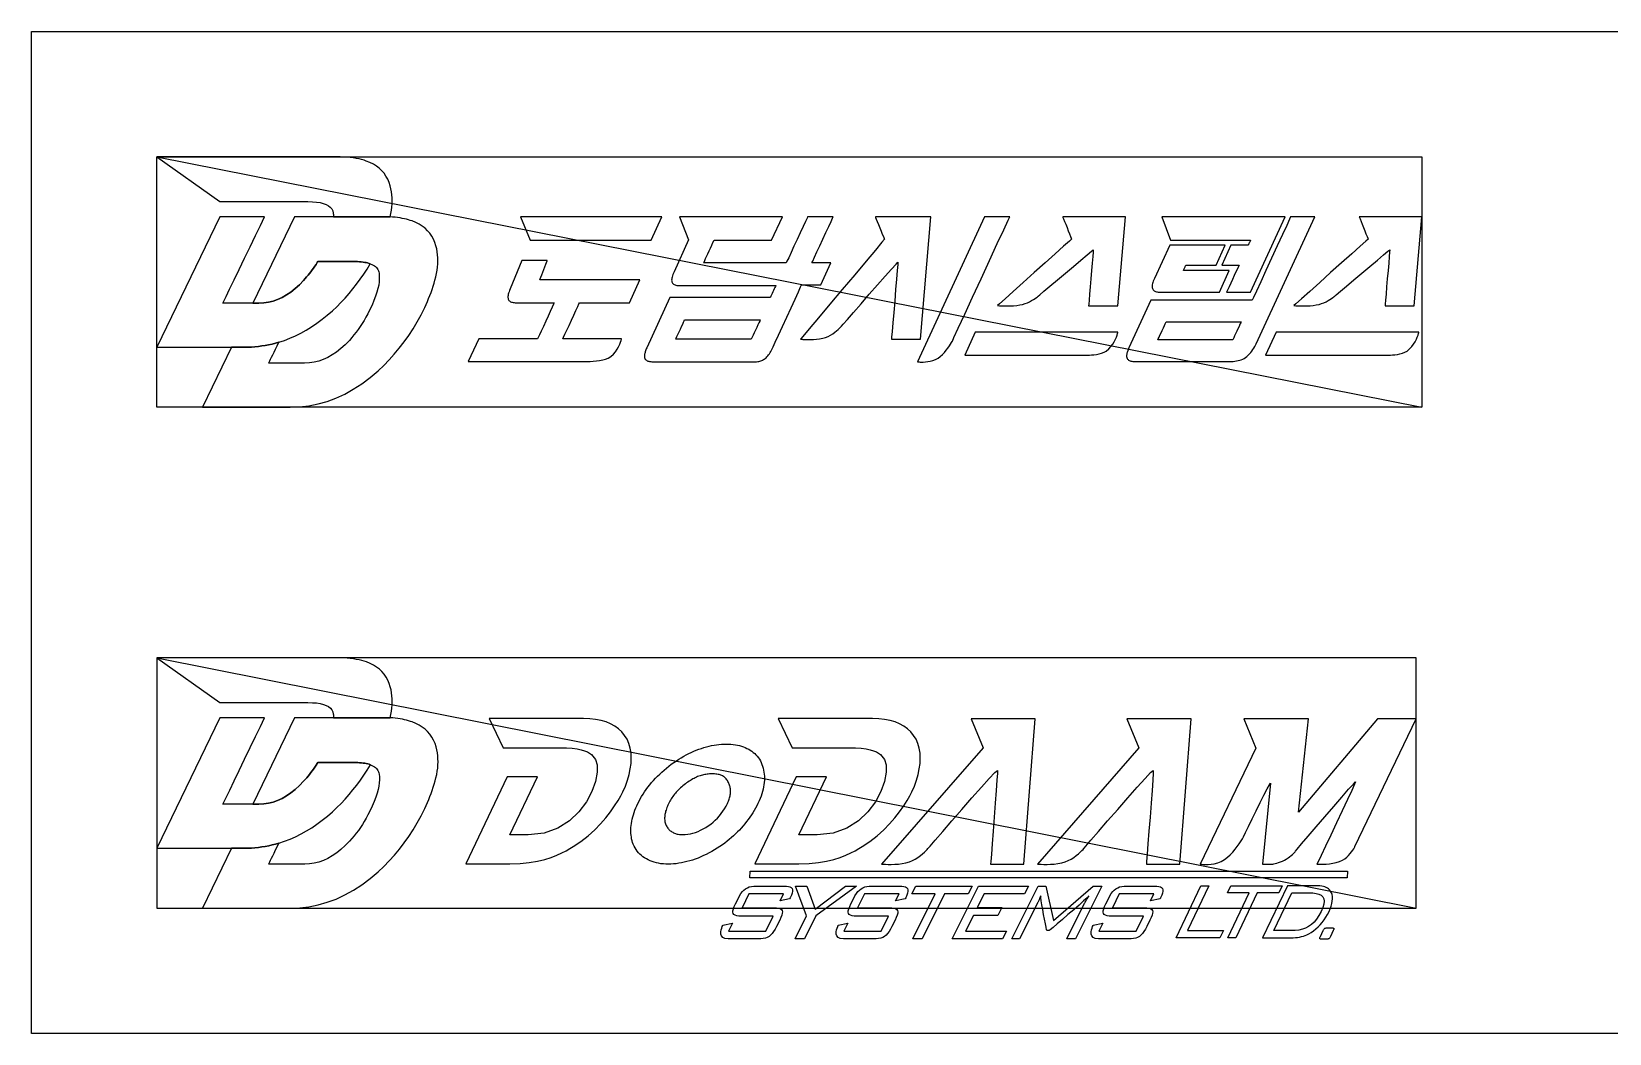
# Model space of a CAD drawing. Header units: millimetres. Extents: x 685 to 795, y 200 to 290.
# Drawn here: x 685 to 748, y 250 to 290 of the extents above; entities that cross this region are included whole.
import ezdxf

# ---------------------------------------------------------------- set-up
doc = ezdxf.new("R2010")
doc.units = ezdxf.units.MM

# ---------------------------------------------------------------- blocks, each defined once
blk = doc.blocks.new('KR_OLD')
at = {"color": 142, "linetype": 'Continuous', "lineweight": -3}
blk.add_line((0.044, 9.968), (0.076, 10), dxfattribs=at)
for points in [[(9.307, 7.603), (9.307, 7.603), (9.337, 7.734), (9.36, 7.863), (9.377, 7.991), (9.387, 8.117), (9.391, 8.242), (9.389, 8.364), (9.38, 8.485), (9.365, 8.604), (9.343, 8.72), (9.315, 8.835), (9.315, 8.835), (9.315, 8.835), (9.27, 8.974), (9.214, 9.105), (9.146, 9.227), (9.068, 9.34), (8.978, 9.445), (8.876, 9.54), (8.764, 9.626), (8.641, 9.704), (8.507, 9.772), (8.361, 9.831), (8.361, 9.831), (8.361, 9.831), (8.27, 9.861), (8.173, 9.888), (8.069, 9.913), (7.958, 9.934), (7.841, 9.952), (7.718, 9.968), (7.588, 9.98), (7.453, 9.99), (7.311, 9.996), (7.163, 10), (7.163, 10), (7.163, 10), (6.962, 10), (6.418, 10), (5.615, 10), (4.641, 10), (3.581, 10), (2.521, 10), (1.547, 10), (0.745, 10), (0.201, 10), (0, 10), (0, 10), (2.512, 8.211), (6.026, 8.211), (6.026, 8.211), (6.207, 8.206), (6.371, 8.193), (6.517, 8.171), (6.645, 8.139), (6.755, 8.098), (6.847, 8.047), (6.922, 7.987), (6.979, 7.917), (7.018, 7.836), (7.04, 7.746), (7.04, 7.746), (7.04, 7.746), (7.042, 7.732), (7.044, 7.718), (7.046, 7.704), (7.047, 7.69), (7.048, 7.676), (7.05, 7.662), (7.051, 7.648), (7.051, 7.634), (7.052, 7.62), (7.053, 7.605), (7.053, 7.605), (8.99, 7.605), (9.307, 7.603), (9.307, 7.603), (9.307, 7.603)], [(7.852, 5.817), (6.422, 5.817), (6.422, 5.817), (6.42, 5.813), (6.418, 5.81), (6.416, 5.806), (6.414, 5.803), (6.412, 5.8), (6.41, 5.796), (6.408, 5.793), (6.406, 5.789), (6.404, 5.786), (6.402, 5.783), (6.402, 5.783), (6.402, 5.783), (6.353, 5.705), (6.303, 5.629), (6.252, 5.556), (6.2, 5.483), (6.147, 5.413), (6.092, 5.343), (6.036, 5.273), (5.978, 5.204), (5.918, 5.136), (5.857, 5.067), (5.857, 5.067), (5.857, 5.067), (5.689, 4.893), (5.52, 4.737), (5.349, 4.601), (5.175, 4.483), (4.998, 4.383), (4.819, 4.302), (4.637, 4.239), (4.452, 4.194), (4.264, 4.167), (4.072, 4.158), (4.072, 4.158), (3.829, 4.158), (2.638, 4.158), (2.638, 4.158), (2.673, 4.23), (2.766, 4.423), (2.906, 4.715), (3.083, 5.082), (3.286, 5.502), (3.503, 5.952), (3.724, 6.41), (3.937, 6.853), (4.133, 7.258), (4.299, 7.603), (4.299, 7.603), (2.509, 7.603), (0.001, 2.395), (2.98, 2.395), (3.497, 2.395), (3.497, 2.395), (3.637, 2.397), (3.777, 2.403), (3.916, 2.413), (4.054, 2.427), (4.191, 2.446), (4.327, 2.468), (4.463, 2.494), (4.598, 2.525), (4.733, 2.559), (4.866, 2.598), (4.866, 2.598), (4.866, 2.598), (5.091, 2.672), (5.313, 2.758), (5.533, 2.855), (5.751, 2.963), (5.966, 3.083), (6.179, 3.214), (6.389, 3.357), (6.597, 3.511), (6.802, 3.676), (7.005, 3.852), (7.005, 3.852), (7.005, 3.852), (7.179, 4.015), (7.348, 4.184), (7.512, 4.358), (7.671, 4.538), (7.825, 4.723), (7.975, 4.914), (8.119, 5.109), (8.257, 5.31), (8.391, 5.517), (8.52, 5.728), (8.52, 5.728), (8.52, 5.728), (8.469, 5.745), (8.414, 5.76), (8.356, 5.774), (8.295, 5.785), (8.23, 5.795), (8.161, 5.803), (8.089, 5.809), (8.014, 5.813), (7.935, 5.816), (7.852, 5.817), (7.852, 5.817), (7.852, 5.817), (7.852, 5.817)]]:
    blk.add_lwpolyline(points, dxfattribs=at)
at = {"color": 152, "linetype": 'Continuous', "lineweight": -3}
for points in [[(6.422, 5.817), (7.852, 5.817), (7.852, 5.817), (7.935, 5.816), (8.014, 5.813), (8.089, 5.809), (8.161, 5.803), (8.23, 5.795), (8.295, 5.785), (8.356, 5.774), (8.414, 5.76), (8.469, 5.745), (8.52, 5.728), (8.52, 5.728), (8.52, 5.728), (8.579, 5.704), (8.633, 5.677), (8.681, 5.647), (8.724, 5.614), (8.761, 5.578), (8.793, 5.539), (8.82, 5.497), (8.841, 5.451), (8.857, 5.403), (8.867, 5.351), (8.867, 5.351), (8.867, 5.351), (8.878, 5.241), (8.88, 5.126), (8.872, 5.006), (8.854, 4.877), (8.825, 4.74), (8.785, 4.593), (8.732, 4.435), (8.667, 4.264), (8.588, 4.079), (8.494, 3.878), (8.494, 3.878), (8.494, 3.878), (8.421, 3.732), (8.348, 3.594), (8.274, 3.463), (8.198, 3.339), (8.12, 3.221), (8.04, 3.107), (7.956, 2.996), (7.869, 2.887), (7.779, 2.78), (7.683, 2.672), (7.683, 2.672), (7.683, 2.672), (7.516, 2.498), (7.346, 2.343), (7.175, 2.206), (7.001, 2.088), (6.825, 1.988), (6.645, 1.907), (6.463, 1.844), (6.278, 1.799), (6.09, 1.772), (5.898, 1.763), (5.898, 1.763), (4.464, 1.763), (4.464, 1.763), (4.47, 1.775), (4.484, 1.805), (4.508, 1.854), (4.539, 1.919), (4.578, 2), (4.624, 2.096), (4.677, 2.204), (4.735, 2.325), (4.798, 2.456), (4.866, 2.598), (4.866, 2.598), (4.866, 2.598), (4.733, 2.559), (4.598, 2.525), (4.463, 2.494), (4.327, 2.468), (4.191, 2.446), (4.054, 2.427), (3.916, 2.413), (3.777, 2.403), (3.637, 2.397), (3.497, 2.395), (3.497, 2.395), (2.98, 2.395), (1.827, 0), (5.323, 0), (5.323, 0), (5.699, 0.015), (6.07, 0.059), (6.436, 0.133), (6.796, 0.235), (7.15, 0.367), (7.499, 0.528), (7.841, 0.718), (8.178, 0.936), (8.508, 1.183), (8.831, 1.458), (8.831, 1.458), (8.831, 1.458), (9.055, 1.669), (9.271, 1.89), (9.478, 2.121), (9.678, 2.36), (9.868, 2.609), (10.051, 2.866), (10.224, 3.132), (10.389, 3.406), (10.545, 3.689), (10.691, 3.98), (10.691, 3.98), (10.691, 3.98), (10.746, 4.097), (10.799, 4.216), (10.849, 4.336), (10.897, 4.457), (10.943, 4.579), (10.986, 4.703), (11.027, 4.828), (11.065, 4.954), (11.101, 5.08), (11.134, 5.208), (11.134, 5.208), (11.134, 5.208), (11.163, 5.339), (11.187, 5.469), (11.203, 5.597), (11.214, 5.723), (11.218, 5.847), (11.215, 5.97), (11.206, 6.09), (11.191, 6.209), (11.169, 6.326), (11.141, 6.44), (11.141, 6.44), (11.141, 6.44), (11.096, 6.58), (11.04, 6.71), (10.973, 6.833), (10.894, 6.946), (10.804, 7.05), (10.703, 7.145), (10.591, 7.232), (10.467, 7.309), (10.333, 7.377), (10.188, 7.437), (10.188, 7.437), (10.188, 7.437), (10.117, 7.461), (10.043, 7.483), (9.964, 7.504), (9.881, 7.524), (9.795, 7.542), (9.705, 7.558), (9.61, 7.573), (9.512, 7.585), (9.411, 7.595), (9.305, 7.603), (9.305, 7.603), (9.305, 7.603), (9.174, 7.605), (8.87, 7.605), (8.437, 7.606), (7.918, 7.606), (7.359, 7.605), (6.803, 7.605), (6.294, 7.604), (5.876, 7.604), (5.593, 7.603), (5.489, 7.603), (5.489, 7.603), (3.829, 4.158), (4.072, 4.158), (4.072, 4.158), (4.264, 4.167), (4.452, 4.194), (4.637, 4.239), (4.819, 4.302), (4.998, 4.383), (5.175, 4.483), (5.349, 4.601), (5.52, 4.737), (5.689, 4.893), (5.857, 5.067), (5.857, 5.067), (5.857, 5.067), (5.918, 5.136), (5.978, 5.204), (6.036, 5.273), (6.092, 5.343), (6.147, 5.413), (6.2, 5.483), (6.252, 5.556), (6.303, 5.629), (6.353, 5.705), (6.402, 5.783), (6.402, 5.783), (6.422, 5.817), (6.422, 5.817)], [(26.993, 7.605), (25.975, 7.605), (25.975, 7.605), (25.951, 7.555), (25.888, 7.418), (25.794, 7.215), (25.68, 6.969), (25.555, 6.7), (25.43, 6.43), (25.314, 6.181), (25.218, 5.972), (25.15, 5.827), (25.122, 5.766), (25.122, 5.766), (21.824, 5.766), (21.824, 5.766), (21.839, 5.799), (21.866, 5.856), (21.901, 5.933), (21.944, 6.025), (21.992, 6.129), (22.043, 6.24), (22.096, 6.354), (22.148, 6.467), (22.197, 6.574), (22.242, 6.67), (22.242, 6.67), (24.528, 6.67), (24.973, 7.605), (20.856, 7.605), (21.226, 6.678), (20.641, 5.409), (20.641, 5.409), (20.615, 5.351), (20.594, 5.296), (20.576, 5.244), (20.563, 5.196), (20.553, 5.152), (20.548, 5.11), (20.547, 5.072), (20.55, 5.037), (20.557, 5.005), (20.568, 4.977), (20.568, 4.977), (20.568, 4.977), (20.584, 4.954), (20.603, 4.933), (20.627, 4.915), (20.653, 4.899), (20.684, 4.886), (20.718, 4.875), (20.755, 4.867), (20.796, 4.861), (20.841, 4.858), (20.89, 4.856), (20.89, 4.856), (24.702, 4.856), (24.702, 4.856), (24.688, 4.825), (24.667, 4.78), (24.642, 4.726), (24.614, 4.665), (24.585, 4.602), (24.556, 4.54), (24.53, 4.483), (24.508, 4.435), (24.491, 4.399), (24.482, 4.38), (24.482, 4.38), (20.481, 4.38), (19.554, 2.368), (19.554, 2.368), (19.536, 2.328), (19.52, 2.29), (19.506, 2.253), (19.494, 2.218), (19.484, 2.185), (19.476, 2.153), (19.469, 2.122), (19.464, 2.093), (19.462, 2.066), (19.461, 2.04), (19.461, 2.04), (19.461, 2.04), (19.461, 2.028), (19.462, 2.017), (19.463, 2.005), (19.464, 1.994), (19.466, 1.984), (19.468, 1.974), (19.471, 1.964), (19.474, 1.954), (19.478, 1.945), (19.482, 1.936), (19.482, 1.936), (19.482, 1.936), (19.498, 1.913), (19.517, 1.892), (19.541, 1.874), (19.567, 1.859), (19.597, 1.846), (19.631, 1.835), (19.669, 1.827), (19.71, 1.821), (19.756, 1.817), (19.805, 1.816), (19.805, 1.816), (23.847, 1.816), (23.847, 1.816), (23.893, 1.817), (23.938, 1.82), (23.981, 1.826), (24.023, 1.833), (24.064, 1.843), (24.103, 1.854), (24.14, 1.868), (24.176, 1.884), (24.211, 1.902), (24.244, 1.922), (24.244, 1.922), (24.244, 1.922), (24.28, 1.949), (24.315, 1.98), (24.349, 2.013), (24.383, 2.05), (24.415, 2.09), (24.446, 2.133), (24.476, 2.18), (24.505, 2.23), (24.534, 2.283), (24.561, 2.339), (24.561, 2.339), (24.561, 2.339), (24.593, 2.409), (24.681, 2.6), (24.811, 2.881), (24.968, 3.224), (25.14, 3.597), (25.313, 3.971), (25.472, 4.317), (25.604, 4.604), (25.696, 4.803), (25.733, 4.884), (25.733, 4.884), (26.495, 4.884), (26.903, 5.769), (26.145, 5.769), (26.145, 5.769), (26.177, 5.838), (26.246, 5.989), (26.343, 6.199), (26.458, 6.448), (26.582, 6.715), (26.705, 6.981), (26.816, 7.223), (26.908, 7.422), (26.97, 7.556), (26.993, 7.605), (26.993, 7.605)], [(28.677, 7.605), (28.677, 7.605), (28.687, 7.581), (28.714, 7.515), (28.753, 7.418), (28.801, 7.299), (28.853, 7.169), (28.906, 7.037), (28.955, 6.915), (28.997, 6.812), (29.026, 6.739), (29.04, 6.705), (29.04, 6.705), (29.04, 6.705), (28.94, 6.585), (28.682, 6.278), (28.306, 5.83), (27.852, 5.288), (27.358, 4.7), (26.865, 4.113), (26.413, 3.574), (26.041, 3.13), (25.788, 2.829), (25.695, 2.719), (25.695, 2.719), (25.759, 2.712), (25.759, 2.712), (25.781, 2.71), (25.828, 2.706), (25.899, 2.702), (25.988, 2.7), (26.092, 2.699), (26.206, 2.703), (26.328, 2.712), (26.452, 2.728), (26.575, 2.752), (26.693, 2.786), (26.693, 2.786), (26.693, 2.786), (26.792, 2.826), (26.886, 2.876), (26.976, 2.932), (27.058, 2.992), (27.132, 3.052), (27.196, 3.109), (27.25, 3.16), (27.291, 3.201), (27.318, 3.23), (27.329, 3.243), (27.329, 3.243), (27.329, 3.243), (27.391, 3.314), (27.559, 3.506), (27.806, 3.789), (28.107, 4.134), (28.436, 4.509), (28.766, 4.885), (29.071, 5.231), (29.326, 5.518), (29.504, 5.715), (29.578, 5.791), (29.578, 5.791), (29.578, 5.791), (29.571, 5.699), (29.551, 5.461), (29.522, 5.115), (29.487, 4.696), (29.449, 4.242), (29.41, 3.788), (29.375, 3.372), (29.346, 3.029), (29.326, 2.797), (29.319, 2.712), (29.319, 2.712), (30.48, 2.712), (30.893, 7.605), (28.677, 7.605), (28.677, 7.605), (28.677, 7.605)], [(33.031, 7.605), (30.361, 1.815), (30.408, 1.81), (30.408, 1.81), (30.425, 1.809), (30.463, 1.806), (30.519, 1.805), (30.591, 1.806), (30.675, 1.812), (30.768, 1.824), (30.868, 1.843), (30.972, 1.871), (31.076, 1.91), (31.178, 1.962), (31.178, 1.962), (31.178, 1.962), (31.267, 2.024), (31.353, 2.1), (31.433, 2.184), (31.507, 2.273), (31.573, 2.362), (31.631, 2.446), (31.679, 2.52), (31.715, 2.581), (31.739, 2.623), (31.75, 2.642), (31.75, 2.642), (31.75, 2.642), (31.814, 2.782), (31.988, 3.159), (32.244, 3.715), (32.556, 4.39), (32.894, 5.124), (33.233, 5.859), (33.544, 6.534), (33.8, 7.089), (33.974, 7.466), (34.038, 7.605), (34.038, 7.605), (33.031, 7.605), (33.031, 7.605), (33.031, 7.605)], [(36.154, 7.605), (36.154, 7.605), (36.164, 7.582), (36.19, 7.517), (36.228, 7.421), (36.275, 7.304), (36.326, 7.176), (36.378, 7.047), (36.426, 6.926), (36.467, 6.824), (36.496, 6.751), (36.51, 6.716), (36.51, 6.716), (36.51, 6.716), (36.419, 6.634), (36.189, 6.427), (35.855, 6.128), (35.452, 5.767), (35.016, 5.376), (34.58, 4.985), (34.181, 4.627), (33.852, 4.333), (33.629, 4.133), (33.547, 4.059), (33.547, 4.059), (33.627, 4.053), (33.627, 4.053), (33.649, 4.052), (33.696, 4.049), (33.767, 4.046), (33.856, 4.045), (33.959, 4.044), (34.073, 4.047), (34.194, 4.054), (34.317, 4.065), (34.439, 4.083), (34.556, 4.107), (34.556, 4.107), (34.556, 4.107), (34.654, 4.136), (34.747, 4.172), (34.835, 4.213), (34.915, 4.256), (34.988, 4.3), (35.051, 4.341), (35.103, 4.378), (35.143, 4.408), (35.169, 4.429), (35.181, 4.438), (35.181, 4.438), (35.181, 4.438), (35.241, 4.49), (35.405, 4.629), (35.646, 4.834), (35.941, 5.083), (36.261, 5.354), (36.584, 5.626), (36.882, 5.877), (37.13, 6.085), (37.303, 6.227), (37.375, 6.283), (37.375, 6.283), (37.375, 6.283), (37.368, 6.196), (37.352, 6.013), (37.33, 5.757), (37.305, 5.455), (37.277, 5.131), (37.25, 4.809), (37.225, 4.516), (37.205, 4.275), (37.191, 4.113), (37.186, 4.053), (37.186, 4.053), (38.355, 4.053), (38.655, 7.605), (36.154, 7.605), (36.154, 7.605), (36.154, 7.605)], [(45.252, 7.605), (45.252, 7.605), (45.209, 7.513), (45.094, 7.263), (44.924, 6.894), (44.717, 6.445), (44.492, 5.956), (44.266, 5.466), (44.058, 5.014), (43.885, 4.639), (43.766, 4.38), (43.719, 4.278), (43.719, 4.278), (39.674, 4.278), (38.796, 2.371), (38.796, 2.371), (38.778, 2.332), (38.763, 2.295), (38.749, 2.259), (38.737, 2.225), (38.727, 2.192), (38.719, 2.161), (38.712, 2.131), (38.708, 2.103), (38.705, 2.076), (38.704, 2.051), (38.704, 2.051), (38.704, 2.051), (38.704, 2.039), (38.705, 2.027), (38.706, 2.015), (38.708, 2.004), (38.71, 1.994), (38.712, 1.983), (38.715, 1.973), (38.719, 1.964), (38.723, 1.955), (38.727, 1.946), (38.727, 1.946), (38.727, 1.946), (38.743, 1.923), (38.762, 1.903), (38.785, 1.885), (38.812, 1.87), (38.842, 1.857), (38.876, 1.846), (38.913, 1.838), (38.954, 1.832), (38.999, 1.829), (39.048, 1.828), (39.048, 1.828), (42.844, 1.828), (42.844, 1.828), (42.9, 1.829), (42.96, 1.833), (43.023, 1.84), (43.087, 1.849), (43.153, 1.862), (43.218, 1.879), (43.281, 1.899), (43.341, 1.923), (43.398, 1.951), (43.45, 1.983), (43.45, 1.983), (43.45, 1.983), (43.505, 2.026), (43.558, 2.074), (43.609, 2.127), (43.657, 2.183), (43.702, 2.241), (43.744, 2.301), (43.783, 2.362), (43.818, 2.421), (43.849, 2.48), (43.876, 2.535), (43.876, 2.535), (46.213, 7.605), (45.252, 7.605)], [(40.107, 7.605), (40.463, 6.673), (43.655, 6.673), (43.655, 6.673), (43.645, 6.653), (43.635, 6.631), (43.624, 6.608), (43.612, 6.584), (43.6, 6.56), (43.589, 6.537), (43.579, 6.516), (43.57, 6.497), (43.563, 6.482), (43.558, 6.472), (43.558, 6.472), (42.861, 6.472), (42.499, 5.676), (43.194, 5.676), (43.194, 5.676), (43.171, 5.625), (43.127, 5.53), (43.069, 5.403), (43.001, 5.257), (42.93, 5.101), (42.859, 4.948), (42.795, 4.809), (42.743, 4.696), (42.708, 4.62), (42.695, 4.592), (42.695, 4.592), (43.646, 4.592), (45.036, 7.605), (40.107, 7.605), (40.107, 7.605), (40.107, 7.605)], [(47.987, 7.605), (47.987, 7.605), (47.997, 7.582), (48.023, 7.517), (48.061, 7.421), (48.108, 7.304), (48.159, 7.176), (48.211, 7.047), (48.259, 6.926), (48.3, 6.824), (48.33, 6.751), (48.344, 6.716), (48.344, 6.716), (48.344, 6.716), (48.252, 6.634), (48.022, 6.427), (47.688, 6.128), (47.286, 5.767), (46.849, 5.376), (46.414, 4.985), (46.015, 4.627), (45.686, 4.333), (45.463, 4.133), (45.381, 4.059), (45.381, 4.059), (45.461, 4.053), (45.461, 4.053), (45.482, 4.052), (45.53, 4.049), (45.6, 4.046), (45.689, 4.045), (45.792, 4.044), (45.906, 4.047), (46.027, 4.054), (46.151, 4.065), (46.273, 4.083), (46.39, 4.107), (46.39, 4.107), (46.39, 4.107), (46.487, 4.136), (46.58, 4.172), (46.668, 4.213), (46.749, 4.256), (46.821, 4.3), (46.884, 4.341), (46.936, 4.378), (46.976, 4.408), (47.003, 4.429), (47.014, 4.438), (47.014, 4.438), (47.014, 4.438), (47.074, 4.49), (47.238, 4.629), (47.48, 4.834), (47.774, 5.083), (48.095, 5.354), (48.417, 5.626), (48.715, 5.877), (48.963, 6.085), (49.136, 6.227), (49.208, 6.283), (49.208, 6.283), (49.208, 6.283), (49.201, 6.196), (49.185, 6.013), (49.164, 5.757), (49.138, 5.455), (49.11, 5.131), (49.083, 4.809), (49.058, 4.516), (49.038, 4.275), (49.024, 4.113), (49.019, 4.053), (49.019, 4.053), (50.188, 4.053), (50.488, 7.605), (47.987, 7.605), (47.987, 7.605), (47.987, 7.605)], [(40.434, 6.475), (39.818, 5.146), (39.818, 5.146), (39.793, 5.088), (39.771, 5.034), (39.754, 4.983), (39.741, 4.935), (39.731, 4.89), (39.726, 4.849), (39.725, 4.811), (39.728, 4.776), (39.734, 4.744), (39.745, 4.715), (39.745, 4.715), (39.745, 4.715), (39.761, 4.692), (39.781, 4.672), (39.804, 4.654), (39.83, 4.638), (39.86, 4.625), (39.893, 4.614), (39.929, 4.606), (39.97, 4.6), (40.013, 4.597), (40.061, 4.596), (40.061, 4.596), (42.407, 4.596), (42.804, 5.458), (40.969, 5.458), (40.969, 5.458), (40.979, 5.478), (40.989, 5.501), (41.001, 5.526), (41.013, 5.552), (41.025, 5.578), (41.036, 5.603), (41.047, 5.626), (41.056, 5.646), (41.063, 5.662), (41.068, 5.673), (41.068, 5.673), (42.274, 5.673), (42.641, 6.475), (40.434, 6.475), (40.434, 6.475), (40.434, 6.475)], [(14.569, 5.859), (14.104, 4.723), (14.104, 4.723), (14.079, 4.665), (14.057, 4.61), (14.04, 4.559), (14.028, 4.511), (14.019, 4.467), (14.015, 4.425), (14.015, 4.387), (14.019, 4.352), (14.027, 4.32), (14.039, 4.292), (14.039, 4.292), (14.039, 4.292), (14.054, 4.269), (14.072, 4.249), (14.094, 4.231), (14.12, 4.215), (14.149, 4.202), (14.182, 4.192), (14.22, 4.184), (14.261, 4.178), (14.306, 4.174), (14.355, 4.173), (14.355, 4.173), (15.861, 4.173), (15.861, 4.173), (15.833, 4.112), (15.778, 3.992), (15.703, 3.829), (15.615, 3.638), (15.521, 3.433), (15.427, 3.23), (15.341, 3.043), (15.27, 2.888), (15.22, 2.779), (15.198, 2.732), (15.198, 2.732), (12.846, 2.732), (12.428, 1.825), (17.036, 1.825), (17.036, 1.825), (17.061, 1.825), (17.117, 1.825), (17.199, 1.826), (17.301, 1.829), (17.417, 1.836), (17.542, 1.848), (17.669, 1.865), (17.794, 1.889), (17.911, 1.921), (18.014, 1.961), (18.014, 1.961), (18.014, 1.961), (18.124, 2.029), (18.22, 2.115), (18.302, 2.212), (18.371, 2.315), (18.428, 2.418), (18.473, 2.516), (18.506, 2.602), (18.529, 2.67), (18.543, 2.716), (18.547, 2.732), (18.547, 2.732), (16.205, 2.732), (16.205, 2.732), (16.233, 2.793), (16.288, 2.913), (16.364, 3.076), (16.452, 3.267), (16.546, 3.472), (16.64, 3.676), (16.726, 3.862), (16.797, 4.017), (16.847, 4.126), (16.869, 4.173), (16.869, 4.173), (18.863, 4.173), (19.281, 5.081), (15.284, 5.081), (15.284, 5.081), (15.3, 5.123), (15.327, 5.193), (15.363, 5.285), (15.404, 5.39), (15.446, 5.501), (15.488, 5.609), (15.526, 5.707), (15.557, 5.786), (15.578, 5.84), (15.585, 5.859), (15.585, 5.859), (14.569, 5.859), (14.569, 5.859), (14.569, 5.859)], [(23.725, 2.712), (20.709, 2.712), (20.709, 2.712), (20.728, 2.753), (20.759, 2.821), (20.8, 2.909), (20.846, 3.01), (20.895, 3.116), (20.943, 3.221), (20.988, 3.317), (21.025, 3.398), (21.052, 3.456), (21.065, 3.484), (21.065, 3.484), (24.081, 3.484), (24.081, 3.484), (24.062, 3.443), (24.031, 3.375), (23.99, 3.287), (23.944, 3.186), (23.895, 3.08), (23.846, 2.975), (23.802, 2.879), (23.765, 2.798), (23.738, 2.74), (23.725, 2.712), (23.725, 2.712), (23.725, 2.712), (23.725, 2.712)], [(43.277, 3.416), (43.277, 3.416), (43.259, 3.376), (43.229, 3.312), (43.191, 3.229), (43.147, 3.135), (43.101, 3.035), (43.056, 2.937), (43.015, 2.846), (42.98, 2.771), (42.955, 2.716), (42.942, 2.689), (42.942, 2.689), (39.95, 2.689), (39.95, 2.689), (39.968, 2.729), (39.998, 2.793), (40.036, 2.876), (40.079, 2.971), (40.125, 3.07), (40.171, 3.169), (40.212, 3.259), (40.247, 3.335), (40.272, 3.389), (40.284, 3.416), (40.284, 3.416), (43.277, 3.416), (43.277, 3.416), (43.277, 3.416)], [(32.663, 2.993), (32.245, 2.086), (37.102, 2.086), (37.102, 2.086), (37.117, 2.086), (37.159, 2.085), (37.223, 2.086), (37.305, 2.09), (37.399, 2.097), (37.501, 2.11), (37.606, 2.13), (37.708, 2.158), (37.804, 2.195), (37.889, 2.244), (37.889, 2.244), (37.889, 2.244), (37.991, 2.327), (38.078, 2.42), (38.152, 2.519), (38.212, 2.618), (38.261, 2.715), (38.299, 2.803), (38.326, 2.88), (38.345, 2.94), (38.355, 2.979), (38.359, 2.993), (38.359, 2.993), (32.663, 2.993), (32.663, 2.993), (32.663, 2.993)], [(44.671, 2.993), (44.254, 2.086), (49.11, 2.086), (49.11, 2.086), (49.125, 2.086), (49.168, 2.085), (49.232, 2.086), (49.314, 2.09), (49.408, 2.097), (49.51, 2.11), (49.614, 2.13), (49.717, 2.158), (49.813, 2.195), (49.898, 2.244), (49.898, 2.244), (49.898, 2.244), (50, 2.327), (50.087, 2.42), (50.16, 2.519), (50.221, 2.618), (50.27, 2.715), (50.307, 2.803), (50.335, 2.88), (50.353, 2.94), (50.364, 2.979), (50.367, 2.993), (50.367, 2.993), (44.671, 2.993), (44.671, 2.993), (44.671, 2.993)]]:
    blk.add_lwpolyline(points, dxfattribs=at)
for points in [[(14.516, 7.605), (14.516, 7.605), (14.516, 7.605)], [(14.516, 7.605), (14.895, 6.667), (19.736, 6.667), (20.158, 7.605), (14.516, 7.605)]]:
    blk.add_lwpolyline(points, close=True, dxfattribs=at)
blk = doc.blocks.new('EN_OLD')
at = {"color": 152, "linetype": 'Continuous', "lineweight": -3}
blk.add_line((2.962, 2.353), (3.003, 2.394), dxfattribs=at)
at = {"color": 142, "linetype": 'Continuous', "lineweight": -3}
for points in [[(9.312, 7.603), (9.312, 7.603), (9.341, 7.734), (9.365, 7.863), (9.381, 7.991), (9.392, 8.117), (9.396, 8.242), (9.393, 8.364), (9.384, 8.485), (9.369, 8.604), (9.347, 8.72), (9.319, 8.834), (9.319, 8.834), (9.319, 8.834), (9.274, 8.974), (9.218, 9.105), (9.151, 9.227), (9.072, 9.34), (8.982, 9.444), (8.881, 9.54), (8.768, 9.626), (8.645, 9.704), (8.511, 9.772), (8.365, 9.831), (8.365, 9.831), (8.365, 9.831), (8.274, 9.861), (8.177, 9.888), (8.072, 9.913), (7.962, 9.934), (7.845, 9.952), (7.722, 9.968), (7.592, 9.98), (7.456, 9.99), (7.315, 9.996), (7.167, 10), (7.167, 10), (7.167, 10), (6.966, 10), (6.421, 10), (5.618, 10), (4.643, 10), (3.583, 10), (2.522, 10), (1.548, 10), (0.745, 10), (0.201, 10), (0, 10), (0, 10), (2.513, 8.211), (6.028, 8.211), (6.028, 8.211), (6.21, 8.206), (6.374, 8.193), (6.52, 8.171), (6.648, 8.139), (6.758, 8.098), (6.85, 8.047), (6.925, 7.987), (6.982, 7.916), (7.022, 7.836), (7.044, 7.745), (7.044, 7.745), (7.044, 7.745), (7.046, 7.732), (7.047, 7.718), (7.049, 7.704), (7.05, 7.69), (7.052, 7.676), (7.053, 7.662), (7.054, 7.648), (7.055, 7.634), (7.055, 7.62), (7.056, 7.605), (7.056, 7.605), (8.994, 7.605), (9.312, 7.603), (9.312, 7.603), (9.312, 7.603)], [(7.856, 5.817), (6.425, 5.817), (6.425, 5.817), (6.423, 5.813), (6.421, 5.81), (6.419, 5.806), (6.417, 5.803), (6.415, 5.799), (6.413, 5.796), (6.411, 5.793), (6.409, 5.789), (6.407, 5.786), (6.405, 5.783), (6.405, 5.783), (6.405, 5.783), (6.356, 5.705), (6.306, 5.629), (6.255, 5.556), (6.203, 5.483), (6.15, 5.412), (6.095, 5.342), (6.039, 5.273), (5.981, 5.204), (5.921, 5.136), (5.86, 5.067), (5.86, 5.067), (5.86, 5.067), (5.692, 4.893), (5.523, 4.737), (5.351, 4.601), (5.177, 4.482), (5.001, 4.383), (4.821, 4.301), (4.639, 4.238), (4.454, 4.193), (4.266, 4.167), (4.074, 4.158), (4.074, 4.158), (3.831, 4.158), (2.639, 4.158), (2.639, 4.158), (2.674, 4.23), (2.767, 4.423), (2.908, 4.714), (3.085, 5.082), (3.287, 5.502), (3.505, 5.952), (3.726, 6.41), (3.939, 6.853), (4.135, 7.258), (4.301, 7.603), (4.301, 7.603), (2.51, 7.603), (0.001, 2.394), (2.982, 2.394), (3.499, 2.394), (3.499, 2.394), (3.639, 2.396), (3.779, 2.403), (3.917, 2.413), (4.056, 2.427), (4.193, 2.445), (4.33, 2.468), (4.465, 2.494), (4.601, 2.525), (4.735, 2.559), (4.869, 2.597), (4.869, 2.597), (4.869, 2.597), (5.093, 2.672), (5.316, 2.757), (5.536, 2.855), (5.754, 2.963), (5.969, 3.083), (6.182, 3.214), (6.392, 3.357), (6.6, 3.511), (6.805, 3.676), (7.008, 3.852), (7.008, 3.852), (7.008, 3.852), (7.182, 4.015), (7.351, 4.184), (7.516, 4.358), (7.675, 4.538), (7.829, 4.723), (7.978, 4.913), (8.122, 5.109), (8.261, 5.31), (8.395, 5.517), (8.524, 5.728), (8.524, 5.728), (8.524, 5.728), (8.473, 5.745), (8.418, 5.76), (8.36, 5.774), (8.299, 5.785), (8.234, 5.795), (8.165, 5.803), (8.093, 5.809), (8.018, 5.813), (7.939, 5.816), (7.856, 5.817), (7.856, 5.817), (7.856, 5.817), (7.856, 5.817)]]:
    blk.add_lwpolyline(points, dxfattribs=at)
at = {"color": 152, "linetype": 'Continuous', "lineweight": -3}
for points in [[(6.426, 5.817), (7.856, 5.817), (7.856, 5.817), (7.939, 5.816), (8.018, 5.813), (8.093, 5.809), (8.165, 5.803), (8.234, 5.795), (8.299, 5.785), (8.36, 5.774), (8.418, 5.76), (8.473, 5.745), (8.524, 5.728), (8.524, 5.728), (8.524, 5.728), (8.583, 5.704), (8.637, 5.677), (8.685, 5.647), (8.728, 5.614), (8.766, 5.578), (8.798, 5.539), (8.824, 5.497), (8.845, 5.451), (8.861, 5.403), (8.871, 5.351), (8.871, 5.351), (8.871, 5.351), (8.882, 5.241), (8.884, 5.126), (8.876, 5.005), (8.858, 4.877), (8.83, 4.74), (8.789, 4.593), (8.737, 4.435), (8.671, 4.264), (8.592, 4.079), (8.499, 3.878), (8.499, 3.878), (8.499, 3.878), (8.425, 3.731), (8.352, 3.593), (8.278, 3.463), (8.202, 3.339), (8.124, 3.221), (8.043, 3.107), (7.96, 2.996), (7.873, 2.887), (7.782, 2.78), (7.687, 2.672), (7.687, 2.672), (7.687, 2.672), (7.519, 2.498), (7.35, 2.343), (7.178, 2.206), (7.004, 2.088), (6.828, 1.988), (6.649, 1.907), (6.466, 1.844), (6.281, 1.799), (6.093, 1.772), (5.901, 1.763), (5.901, 1.763), (4.466, 1.763), (4.466, 1.763), (4.472, 1.774), (4.486, 1.805), (4.51, 1.854), (4.541, 1.919), (4.58, 2), (4.626, 2.095), (4.679, 2.204), (4.737, 2.325), (4.8, 2.456), (4.869, 2.597), (4.869, 2.597), (4.869, 2.597), (4.735, 2.559), (4.601, 2.525), (4.465, 2.494), (4.33, 2.468), (4.193, 2.445), (4.056, 2.427), (3.917, 2.413), (3.779, 2.403), (3.639, 2.396), (3.499, 2.394), (3.499, 2.394), (2.982, 2.394), (1.828, 0), (5.326, 0), (5.326, 0), (5.702, 0.015), (6.073, 0.059), (6.439, 0.133), (6.799, 0.235), (7.154, 0.367), (7.503, 0.528), (7.845, 0.717), (8.182, 0.936), (8.512, 1.182), (8.835, 1.458), (8.835, 1.458), (8.835, 1.458), (9.059, 1.669), (9.275, 1.89), (9.483, 2.121), (9.682, 2.36), (9.873, 2.608), (10.055, 2.866), (10.229, 3.131), (10.394, 3.406), (10.55, 3.689), (10.696, 3.98), (10.696, 3.98), (10.696, 3.98), (10.751, 4.097), (10.804, 4.215), (10.854, 4.335), (10.902, 4.457), (10.948, 4.579), (10.991, 4.703), (11.032, 4.828), (11.07, 4.953), (11.106, 5.08), (11.139, 5.208), (11.139, 5.208), (11.139, 5.208), (11.169, 5.339), (11.192, 5.469), (11.209, 5.597), (11.219, 5.723), (11.223, 5.847), (11.221, 5.97), (11.212, 6.09), (11.196, 6.209), (11.175, 6.325), (11.147, 6.44), (11.147, 6.44), (11.147, 6.44), (11.102, 6.579), (11.045, 6.71), (10.978, 6.832), (10.899, 6.946), (10.809, 7.05), (10.708, 7.145), (10.596, 7.232), (10.472, 7.309), (10.338, 7.377), (10.193, 7.436), (10.193, 7.436), (10.193, 7.436), (10.122, 7.46), (10.047, 7.483), (9.969, 7.504), (9.886, 7.524), (9.8, 7.542), (9.709, 7.558), (9.615, 7.573), (9.517, 7.585), (9.415, 7.595), (9.309, 7.603), (9.309, 7.603), (9.309, 7.603), (9.178, 7.604), (8.874, 7.605), (8.44, 7.606), (7.922, 7.606), (7.363, 7.605), (6.807, 7.605), (6.297, 7.604), (5.879, 7.604), (5.596, 7.603), (5.492, 7.603), (5.492, 7.603), (3.831, 4.158), (4.074, 4.158), (4.074, 4.158), (4.266, 4.167), (4.454, 4.193), (4.639, 4.238), (4.821, 4.301), (5.001, 4.383), (5.177, 4.482), (5.351, 4.601), (5.523, 4.737), (5.692, 4.893), (5.86, 5.067), (5.86, 5.067), (5.86, 5.067), (5.921, 5.136), (5.981, 5.204), (6.039, 5.273), (6.095, 5.342), (6.15, 5.412), (6.203, 5.483), (6.255, 5.556), (6.306, 5.629), (6.356, 5.705), (6.405, 5.783), (6.405, 5.783), (6.426, 5.817), (6.426, 5.817)], [(18.766, 6.743), (18.766, 6.743), (18.669, 6.9), (18.554, 7.041), (18.423, 7.165), (18.275, 7.272), (18.109, 7.363), (17.927, 7.438), (17.728, 7.495), (17.512, 7.537), (17.279, 7.562), (17.028, 7.57), (17.028, 7.57), (13.268, 7.57), (13.82, 6.403), (16.346, 6.404), (16.345, 6.401), (16.345, 6.401), (16.578, 6.385), (16.775, 6.36), (16.938, 6.327), (17.072, 6.287), (17.182, 6.241), (17.271, 6.189), (17.344, 6.131), (17.405, 6.069), (17.458, 6.003), (17.507, 5.933), (17.507, 5.933), (17.507, 5.933), (17.577, 5.726), (17.578, 5.427), (17.507, 5.062), (17.363, 4.658), (17.143, 4.242), (16.844, 3.842), (16.465, 3.483), (16.002, 3.193), (15.453, 3), (14.816, 2.929), (14.816, 2.929), (14.092, 2.929), (15.197, 5.243), (13.984, 5.243), (12.338, 1.777), (14.092, 1.777), (14.092, 1.777), (14.5, 1.787), (14.866, 1.821), (15.193, 1.874), (15.483, 1.943), (15.739, 2.024), (15.964, 2.113), (16.162, 2.205), (16.335, 2.297), (16.486, 2.386), (16.618, 2.465), (16.618, 2.465), (16.618, 2.465), (16.928, 2.67), (17.214, 2.893), (17.475, 3.128), (17.712, 3.371), (17.924, 3.614), (18.111, 3.853), (18.272, 4.082), (18.408, 4.295), (18.517, 4.487), (18.601, 4.651), (18.601, 4.651), (18.601, 4.651), (18.701, 4.879), (18.784, 5.107), (18.849, 5.334), (18.897, 5.558), (18.926, 5.777), (18.936, 5.989), (18.925, 6.194), (18.894, 6.389), (18.841, 6.572), (18.766, 6.743), (18.766, 6.743), (18.766, 6.743), (18.766, 6.743)], [(30.301, 6.743), (30.301, 6.743), (30.204, 6.9), (30.089, 7.041), (29.958, 7.165), (29.81, 7.272), (29.645, 7.363), (29.462, 7.438), (29.263, 7.495), (29.047, 7.537), (28.814, 7.562), (28.564, 7.57), (28.564, 7.57), (24.803, 7.57), (25.355, 6.403), (27.881, 6.404), (27.88, 6.401), (27.88, 6.401), (28.114, 6.385), (28.31, 6.36), (28.473, 6.327), (28.607, 6.287), (28.717, 6.241), (28.807, 6.189), (28.88, 6.131), (28.94, 6.069), (28.993, 6.003), (29.043, 5.933), (29.043, 5.933), (29.043, 5.933), (29.112, 5.726), (29.113, 5.427), (29.043, 5.062), (28.898, 4.658), (28.678, 4.242), (28.379, 3.842), (28, 3.483), (27.537, 3.193), (26.988, 3), (26.351, 2.929), (26.351, 2.929), (25.627, 2.929), (26.732, 5.243), (25.519, 5.243), (23.873, 1.777), (25.627, 1.777), (25.627, 1.777), (26.036, 1.787), (26.402, 1.821), (26.728, 1.874), (27.018, 1.943), (27.274, 2.024), (27.499, 2.113), (27.697, 2.205), (27.87, 2.297), (28.021, 2.386), (28.153, 2.465), (28.153, 2.465), (28.153, 2.465), (28.463, 2.67), (28.749, 2.893), (29.01, 3.128), (29.247, 3.371), (29.459, 3.614), (29.646, 3.853), (29.807, 4.082), (29.943, 4.295), (30.053, 4.487), (30.136, 4.651), (30.136, 4.651), (30.136, 4.651), (30.236, 4.879), (30.319, 5.107), (30.385, 5.334), (30.432, 5.558), (30.461, 5.777), (30.471, 5.989), (30.461, 6.194), (30.429, 6.389), (30.376, 6.572), (30.301, 6.743), (30.301, 6.743), (30.301, 6.743), (30.301, 6.743)], [(32.498, 7.557), (32.978, 6.399), (32.98, 6.399), (28.928, 1.765), (28.928, 1.765), (28.946, 1.763), (28.999, 1.759), (29.082, 1.755), (29.188, 1.751), (29.313, 1.75), (29.451, 1.754), (29.598, 1.765), (29.749, 1.784), (29.898, 1.812), (30.04, 1.852), (30.04, 1.852), (30.04, 1.852), (30.158, 1.901), (30.27, 1.961), (30.377, 2.029), (30.475, 2.101), (30.563, 2.174), (30.639, 2.242), (30.702, 2.302), (30.749, 2.35), (30.778, 2.382), (30.788, 2.394), (30.788, 2.394), (30.788, 2.394), (30.863, 2.48), (31.066, 2.716), (31.366, 3.063), (31.731, 3.485), (32.131, 3.945), (32.534, 4.404), (32.908, 4.827), (33.223, 5.175), (33.447, 5.413), (33.548, 5.502), (33.548, 5.502), (33.548, 5.502), (33.548, 5.398), (33.531, 5.114), (33.502, 4.696), (33.465, 4.188), (33.423, 3.635), (33.38, 3.081), (33.34, 2.573), (33.307, 2.154), (33.284, 1.87), (33.275, 1.765), (33.275, 1.765), (34.607, 1.765), (35.059, 7.557), (32.498, 7.557), (32.498, 7.557), (32.498, 7.557)], [(38.716, 7.557), (39.196, 6.399), (39.197, 6.399), (35.145, 1.765), (35.145, 1.765), (35.163, 1.763), (35.216, 1.759), (35.299, 1.755), (35.405, 1.751), (35.53, 1.75), (35.668, 1.754), (35.816, 1.765), (35.966, 1.784), (36.115, 1.812), (36.257, 1.852), (36.257, 1.852), (36.257, 1.852), (36.375, 1.901), (36.488, 1.961), (36.594, 2.029), (36.692, 2.101), (36.78, 2.174), (36.856, 2.242), (36.919, 2.302), (36.966, 2.35), (36.995, 2.382), (37.005, 2.394), (37.005, 2.394), (37.005, 2.394), (37.08, 2.48), (37.283, 2.716), (37.583, 3.063), (37.948, 3.485), (38.348, 3.945), (38.751, 4.404), (39.125, 4.827), (39.44, 5.175), (39.664, 5.413), (39.765, 5.502), (39.765, 5.502), (39.765, 5.502), (39.765, 5.398), (39.748, 5.114), (39.72, 4.696), (39.683, 4.188), (39.641, 3.635), (39.598, 3.081), (39.557, 2.573), (39.524, 2.154), (39.501, 1.87), (39.493, 1.765), (39.493, 1.765), (40.824, 1.765), (41.276, 7.557), (38.716, 7.557), (38.716, 7.557), (38.716, 7.557)], [(48.724, 7.557), (45.566, 3.841), (45.965, 7.557), (43.387, 7.557), (43.865, 6.387), (41.646, 1.765), (41.646, 1.765), (41.661, 1.762), (41.704, 1.755), (41.77, 1.747), (41.857, 1.742), (41.961, 1.743), (42.078, 1.753), (42.206, 1.775), (42.341, 1.813), (42.479, 1.87), (42.617, 1.948), (42.617, 1.948), (42.617, 1.948), (42.729, 2.033), (42.837, 2.133), (42.94, 2.241), (43.035, 2.354), (43.12, 2.464), (43.194, 2.567), (43.255, 2.656), (43.301, 2.727), (43.33, 2.774), (43.34, 2.79), (43.34, 2.79), (43.34, 2.79), (43.37, 2.852), (43.451, 3.02), (43.57, 3.267), (43.716, 3.567), (43.876, 3.894), (44.037, 4.22), (44.188, 4.519), (44.315, 4.765), (44.406, 4.931), (44.449, 4.99), (44.449, 4.99), (44.128, 1.765), (44.473, 1.757), (44.473, 1.757), (44.481, 1.758), (44.503, 1.76), (44.537, 1.765), (44.583, 1.773), (44.639, 1.785), (44.702, 1.8), (44.771, 1.821), (44.845, 1.846), (44.922, 1.878), (45, 1.915), (45, 1.915), (45, 1.915), (45.076, 1.959), (45.147, 2.005), (45.211, 2.054), (45.27, 2.102), (45.321, 2.148), (45.365, 2.189), (45.4, 2.225), (45.426, 2.253), (45.442, 2.271), (45.447, 2.278), (45.447, 2.278), (45.447, 2.278), (45.513, 2.355), (45.691, 2.564), (45.953, 2.872), (46.273, 3.246), (46.622, 3.654), (46.972, 4.062), (47.296, 4.437), (47.566, 4.747), (47.755, 4.959), (47.834, 5.039), (47.834, 5.039), (47.834, 5.039), (47.801, 4.95), (47.69, 4.702), (47.521, 4.336), (47.312, 3.891), (47.083, 3.406), (46.853, 2.92), (46.641, 2.474), (46.465, 2.107), (46.346, 1.857), (46.302, 1.765), (46.302, 1.765), (46.302, 1.765), (46.321, 1.764), (46.373, 1.761), (46.452, 1.759), (46.554, 1.76), (46.672, 1.764), (46.802, 1.775), (46.937, 1.793), (47.072, 1.822), (47.202, 1.861), (47.32, 1.914), (47.32, 1.914), (47.32, 1.914), (47.409, 1.97), (47.491, 2.035), (47.564, 2.106), (47.629, 2.179), (47.685, 2.25), (47.732, 2.316), (47.769, 2.373), (47.796, 2.419), (47.813, 2.449), (47.818, 2.459), (47.818, 2.459), (50.264, 7.557), (48.724, 7.557), (48.724, 7.557), (48.724, 7.557)], [(19.822, 5.101), (19.822, 5.101), (19.902, 5.188), (19.985, 5.274), (20.07, 5.357), (20.158, 5.438), (20.248, 5.518), (20.34, 5.596), (20.435, 5.672), (20.533, 5.745), (20.633, 5.817), (20.735, 5.888), (20.735, 5.888), (20.735, 5.888), (20.833, 5.95), (20.931, 6.01), (21.03, 6.067), (21.129, 6.121), (21.229, 6.172), (21.33, 6.22), (21.431, 6.265), (21.532, 6.307), (21.634, 6.346), (21.736, 6.382), (21.736, 6.382), (21.736, 6.382), (21.838, 6.415), (21.939, 6.444), (22.04, 6.47), (22.14, 6.492), (22.239, 6.511), (22.338, 6.527), (22.435, 6.538), (22.533, 6.547), (22.629, 6.552), (22.725, 6.554), (22.725, 6.554), (22.725, 6.554), (22.82, 6.552), (22.912, 6.547), (23.002, 6.538), (23.089, 6.527), (23.173, 6.511), (23.254, 6.492), (23.333, 6.47), (23.409, 6.444), (23.482, 6.415), (23.553, 6.382), (23.553, 6.382), (23.553, 6.382), (23.621, 6.347), (23.686, 6.308), (23.747, 6.267), (23.806, 6.222), (23.861, 6.173), (23.913, 6.122), (23.961, 6.067), (24.007, 6.008), (24.049, 5.946), (24.087, 5.881), (24.087, 5.881), (24.087, 5.881), (24.121, 5.811), (24.151, 5.74), (24.177, 5.666), (24.199, 5.591), (24.217, 5.515), (24.23, 5.437), (24.24, 5.357), (24.246, 5.275), (24.248, 5.192), (24.246, 5.107), (24.246, 5.107), (24.246, 5.107), (24.24, 5.019), (24.23, 4.931), (24.215, 4.841), (24.197, 4.751), (24.174, 4.659), (24.146, 4.566), (24.114, 4.472), (24.078, 4.377), (24.038, 4.281), (23.993, 4.183), (23.993, 4.183), (23.993, 4.183), (23.947, 4.09), (23.897, 3.997), (23.845, 3.905), (23.789, 3.814), (23.731, 3.723), (23.67, 3.634), (23.605, 3.545), (23.538, 3.457), (23.468, 3.37), (23.395, 3.284), (23.395, 3.284), (23.395, 3.284), (23.323, 3.202), (23.25, 3.122), (23.174, 3.044), (23.096, 2.967), (23.015, 2.891), (22.933, 2.817), (22.848, 2.744), (22.762, 2.672), (22.673, 2.602), (22.582, 2.533), (22.582, 2.533), (22.582, 2.533), (22.474, 2.461), (22.365, 2.392), (22.257, 2.327), (22.148, 2.265), (22.039, 2.206), (21.93, 2.15), (21.82, 2.098), (21.711, 2.05), (21.601, 2.004), (21.491, 1.962), (21.491, 1.962), (21.491, 1.962), (21.379, 1.923), (21.268, 1.889), (21.158, 1.859), (21.049, 1.832), (20.941, 1.81), (20.834, 1.792), (20.728, 1.777), (20.623, 1.767), (20.519, 1.761), (20.416, 1.759), (20.416, 1.759), (20.416, 1.759), (20.314, 1.761), (20.215, 1.767), (20.119, 1.778), (20.027, 1.793), (19.938, 1.811), (19.852, 1.834), (19.769, 1.861), (19.689, 1.893), (19.612, 1.928), (19.539, 1.968), (19.539, 1.968), (19.539, 1.968), (19.469, 2.01), (19.402, 2.056), (19.34, 2.106), (19.281, 2.159), (19.227, 2.217), (19.176, 2.277), (19.129, 2.342), (19.086, 2.41), (19.047, 2.482), (19.012, 2.557), (19.012, 2.557), (19.012, 2.557), (18.988, 2.625), (18.968, 2.694), (18.951, 2.764), (18.938, 2.837), (18.928, 2.91), (18.921, 2.985), (18.918, 3.062), (18.918, 3.141), (18.921, 3.221), (18.928, 3.302), (18.928, 3.302), (18.928, 3.302), (18.94, 3.387), (18.954, 3.473), (18.973, 3.559), (18.994, 3.646), (19.019, 3.734), (19.048, 3.822), (19.08, 3.912), (19.115, 4.001), (19.154, 4.092), (19.197, 4.183), (19.197, 4.183), (19.197, 4.183), (19.244, 4.278), (19.295, 4.372), (19.349, 4.466), (19.406, 4.559), (19.467, 4.651), (19.531, 4.742), (19.599, 4.833), (19.67, 4.923), (19.744, 5.013), (19.822, 5.101), (19.822, 5.101), (19.822, 5.101), (19.822, 5.101)], [(20.273, 3.693), (20.273, 3.693), (20.269, 3.648), (20.267, 3.604), (20.267, 3.562), (20.269, 3.521), (20.274, 3.481), (20.281, 3.443), (20.291, 3.405), (20.302, 3.369), (20.316, 3.334), (20.332, 3.3), (20.332, 3.3), (20.332, 3.3), (20.351, 3.266), (20.37, 3.233), (20.392, 3.202), (20.415, 3.173), (20.44, 3.145), (20.466, 3.119), (20.494, 3.095), (20.524, 3.073), (20.555, 3.052), (20.588, 3.033), (20.588, 3.033), (20.588, 3.033), (20.622, 3.015), (20.658, 2.999), (20.694, 2.984), (20.732, 2.972), (20.771, 2.961), (20.812, 2.953), (20.854, 2.946), (20.897, 2.941), (20.941, 2.939), (20.987, 2.938), (20.987, 2.938), (20.987, 2.938), (21.09, 2.941), (21.193, 2.952), (21.296, 2.969), (21.398, 2.994), (21.5, 3.026), (21.602, 3.064), (21.703, 3.11), (21.805, 3.163), (21.906, 3.222), (22.007, 3.289), (22.007, 3.289), (22.007, 3.289), (22.105, 3.361), (22.199, 3.436), (22.288, 3.516), (22.372, 3.599), (22.451, 3.686), (22.525, 3.777), (22.594, 3.872), (22.659, 3.971), (22.718, 4.074), (22.773, 4.181), (22.773, 4.181), (22.773, 4.181), (22.794, 4.227), (22.813, 4.272), (22.83, 4.317), (22.846, 4.36), (22.859, 4.404), (22.871, 4.446), (22.88, 4.488), (22.888, 4.529), (22.893, 4.569), (22.897, 4.609), (22.897, 4.609), (22.897, 4.609), (22.898, 4.649), (22.898, 4.688), (22.896, 4.727), (22.891, 4.765), (22.885, 4.803), (22.878, 4.84), (22.868, 4.876), (22.857, 4.912), (22.843, 4.947), (22.829, 4.982), (22.829, 4.982), (22.829, 4.982), (22.811, 5.023), (22.791, 5.061), (22.77, 5.097), (22.748, 5.131), (22.724, 5.162), (22.699, 5.19), (22.672, 5.216), (22.643, 5.239), (22.613, 5.26), (22.582, 5.279), (22.582, 5.279), (22.582, 5.279), (22.549, 5.295), (22.515, 5.309), (22.478, 5.322), (22.438, 5.333), (22.397, 5.343), (22.353, 5.35), (22.306, 5.356), (22.257, 5.361), (22.206, 5.363), (22.153, 5.364), (22.153, 5.364), (22.153, 5.364), (22.104, 5.363), (22.056, 5.361), (22.009, 5.357), (21.961, 5.352), (21.914, 5.345), (21.867, 5.337), (21.82, 5.327), (21.774, 5.316), (21.728, 5.303), (21.682, 5.288), (21.682, 5.288), (21.682, 5.288), (21.634, 5.272), (21.585, 5.253), (21.537, 5.232), (21.488, 5.21), (21.44, 5.185), (21.391, 5.159), (21.343, 5.131), (21.294, 5.102), (21.245, 5.07), (21.196, 5.037), (21.196, 5.037), (21.196, 5.037), (21.145, 5.002), (21.095, 4.966), (21.046, 4.929), (20.998, 4.891), (20.951, 4.852), (20.905, 4.812), (20.86, 4.77), (20.817, 4.728), (20.774, 4.684), (20.732, 4.639), (20.732, 4.639), (20.732, 4.639), (20.695, 4.595), (20.659, 4.55), (20.624, 4.504), (20.591, 4.458), (20.559, 4.411), (20.529, 4.364), (20.5, 4.317), (20.473, 4.269), (20.447, 4.22), (20.422, 4.171), (20.422, 4.171), (20.422, 4.171), (20.398, 4.119), (20.376, 4.068), (20.356, 4.018), (20.338, 3.969), (20.322, 3.92), (20.308, 3.873), (20.296, 3.826), (20.286, 3.781), (20.279, 3.736), (20.273, 3.693), (20.273, 3.693)]]:
    blk.add_lwpolyline(points, dxfattribs=at)
at = {"color": 252, "linetype": 'Continuous', "lineweight": -3}
for points in [[(47.508, 1.216), (23.664, 1.216), (23.681, 1.479), (47.525, 1.479), (47.508, 1.216), (47.508, 1.216), (47.508, 1.216)], [(23.632, 0.568), (23.359, 0.021), (24.626, 0.021), (24.626, 0.021), (24.73, 0.017), (24.813, 0.005), (24.879, -0.015), (24.925, -0.045), (24.955, -0.086), (24.967, -0.138), (24.963, -0.203), (24.943, -0.28), (24.908, -0.371), (24.858, -0.477), (24.858, -0.477), (24.731, -0.731), (24.731, -0.731), (24.674, -0.839), (24.617, -0.931), (24.559, -1.009), (24.498, -1.073), (24.434, -1.125), (24.364, -1.165), (24.288, -1.194), (24.203, -1.214), (24.108, -1.225), (24.002, -1.228), (24.002, -1.228), (22.8, -1.228), (22.8, -1.228), (22.673, -1.212), (22.587, -1.169), (22.536, -1.106), (22.512, -1.03), (22.51, -0.948), (22.523, -0.866), (22.544, -0.79), (22.567, -0.728), (22.586, -0.686), (22.593, -0.671), (22.593, -0.671), (22.971, -0.596), (22.815, -0.91), (24.306, -0.91), (24.602, -0.317), (23.329, -0.317), (23.329, -0.317), (23.227, -0.314), (23.143, -0.303), (23.078, -0.283), (23.031, -0.254), (23.001, -0.214), (22.988, -0.163), (22.992, -0.099), (23.012, -0.021), (23.047, 0.072), (23.098, 0.18), (23.098, 0.18), (23.197, 0.379), (23.197, 0.379), (23.256, 0.489), (23.313, 0.582), (23.372, 0.661), (23.434, 0.726), (23.499, 0.778), (23.569, 0.818), (23.646, 0.848), (23.73, 0.867), (23.824, 0.878), (23.929, 0.882), (23.929, 0.882), (25.029, 0.882), (25.029, 0.882), (25.125, 0.879), (25.205, 0.869), (25.27, 0.85), (25.32, 0.824), (25.353, 0.787), (25.371, 0.739), (25.373, 0.679), (25.359, 0.607), (25.328, 0.52), (25.282, 0.419), (25.282, 0.419), (25.257, 0.37), (24.877, 0.289), (25.016, 0.568), (23.632, 0.568), (23.632, 0.568), (23.632, 0.568)], [(25.931, -0.307), (25.496, 0.882), (25.948, 0.882), (26.278, -0.034), (27.486, 0.882), (27.925, 0.882), (26.305, -0.307), (25.845, -1.228), (25.471, -1.228), (25.931, -0.307), (25.931, -0.307), (25.931, -0.307)], [(28.238, 0.568), (27.965, 0.021), (29.232, 0.021), (29.232, 0.021), (29.336, 0.017), (29.42, 0.005), (29.485, -0.015), (29.531, -0.045), (29.561, -0.086), (29.573, -0.138), (29.569, -0.203), (29.549, -0.28), (29.513, -0.371), (29.464, -0.477), (29.464, -0.477), (29.337, -0.731), (29.337, -0.731), (29.279, -0.839), (29.222, -0.931), (29.164, -1.009), (29.104, -1.073), (29.04, -1.125), (28.97, -1.165), (28.893, -1.194), (28.809, -1.214), (28.714, -1.225), (28.608, -1.228), (28.608, -1.228), (27.406, -1.228), (27.406, -1.228), (27.279, -1.212), (27.193, -1.169), (27.142, -1.106), (27.118, -1.03), (27.116, -0.948), (27.129, -0.866), (27.15, -0.79), (27.173, -0.728), (27.192, -0.686), (27.199, -0.671), (27.199, -0.671), (27.577, -0.596), (27.42, -0.91), (28.912, -0.91), (29.208, -0.317), (27.935, -0.317), (27.935, -0.317), (27.833, -0.314), (27.749, -0.303), (27.684, -0.283), (27.637, -0.254), (27.607, -0.214), (27.594, -0.163), (27.598, -0.099), (27.618, -0.021), (27.653, 0.072), (27.704, 0.18), (27.704, 0.18), (27.803, 0.379), (27.803, 0.379), (27.861, 0.489), (27.919, 0.582), (27.978, 0.661), (28.04, 0.726), (28.105, 0.778), (28.175, 0.818), (28.251, 0.848), (28.336, 0.867), (28.43, 0.878), (28.535, 0.882), (28.535, 0.882), (29.635, 0.882), (29.635, 0.882), (29.731, 0.879), (29.811, 0.869), (29.876, 0.85), (29.925, 0.824), (29.959, 0.787), (29.977, 0.739), (29.979, 0.679), (29.965, 0.607), (29.934, 0.52), (29.888, 0.419), (29.888, 0.419), (29.863, 0.37), (29.483, 0.289), (29.622, 0.568), (28.238, 0.568), (28.238, 0.568), (28.238, 0.568)], [(30.545, -1.228), (30.172, -1.228), (31.07, 0.568), (30.138, 0.568), (30.294, 0.882), (32.536, 0.882), (32.38, 0.568), (31.443, 0.568), (30.545, -1.228), (30.545, -1.228), (30.545, -1.228)], [(32.799, 0.882), (34.79, 0.882), (34.633, 0.568), (33.016, 0.568), (32.745, 0.026), (33.719, 0.026), (33.562, -0.287), (32.588, -0.287), (32.272, -0.919), (33.908, -0.919), (33.754, -1.228), (31.745, -1.228), (32.799, 0.882), (32.799, 0.882), (32.799, 0.882)], [(35.142, 0.195), (34.431, -1.228), (34.124, -1.228), (35.178, 0.882), (35.486, 0.882), (35.786, -0.487), (37.374, 0.882), (37.719, 0.882), (36.664, -1.228), (36.318, -1.228), (37.03, 0.195), (37.03, 0.195), (37.043, 0.221), (37.057, 0.248), (37.071, 0.275), (37.087, 0.303), (37.103, 0.332), (37.121, 0.362), (37.139, 0.393), (37.158, 0.424), (37.179, 0.456), (37.2, 0.488), (37.2, 0.488), (37.2, 0.488), (37.127, 0.415), (36.99, 0.289), (36.806, 0.126), (36.592, -0.061), (36.365, -0.257), (36.141, -0.449), (35.938, -0.623), (35.772, -0.765), (35.66, -0.86), (35.619, -0.895), (35.619, -0.895), (35.521, -0.895), (35.521, -0.895), (35.513, -0.859), (35.494, -0.762), (35.465, -0.619), (35.43, -0.442), (35.392, -0.248), (35.355, -0.05), (35.322, 0.137), (35.297, 0.299), (35.281, 0.421), (35.28, 0.488), (35.28, 0.488), (35.28, 0.488), (35.261, 0.448), (35.243, 0.41), (35.227, 0.374), (35.211, 0.341), (35.197, 0.31), (35.184, 0.282), (35.172, 0.256), (35.161, 0.233), (35.151, 0.213), (35.142, 0.195), (35.142, 0.195), (35.142, 0.195), (35.142, 0.195)], [(38.413, 0.568), (38.14, 0.021), (39.407, 0.021), (39.407, 0.021), (39.511, 0.017), (39.594, 0.005), (39.659, -0.015), (39.706, -0.045), (39.736, -0.086), (39.748, -0.138), (39.743, -0.203), (39.723, -0.28), (39.688, -0.371), (39.638, -0.477), (39.638, -0.477), (39.512, -0.731), (39.512, -0.731), (39.454, -0.839), (39.397, -0.931), (39.339, -1.009), (39.279, -1.073), (39.215, -1.125), (39.145, -1.165), (39.068, -1.194), (38.983, -1.214), (38.889, -1.225), (38.783, -1.228), (38.783, -1.228), (37.58, -1.228), (37.58, -1.228), (37.454, -1.212), (37.368, -1.169), (37.317, -1.106), (37.294, -1.03), (37.291, -0.948), (37.304, -0.866), (37.325, -0.79), (37.348, -0.728), (37.367, -0.686), (37.375, -0.671), (37.375, -0.671), (37.752, -0.596), (37.595, -0.91), (39.086, -0.91), (39.383, -0.317), (38.11, -0.317), (38.11, -0.317), (38.008, -0.314), (37.924, -0.303), (37.859, -0.283), (37.812, -0.254), (37.782, -0.214), (37.769, -0.163), (37.773, -0.099), (37.792, -0.021), (37.828, 0.072), (37.879, 0.18), (37.879, 0.18), (37.978, 0.379), (37.978, 0.379), (38.036, 0.489), (38.094, 0.582), (38.153, 0.661), (38.214, 0.726), (38.279, 0.778), (38.35, 0.818), (38.426, 0.848), (38.511, 0.867), (38.605, 0.878), (38.71, 0.882), (38.71, 0.882), (39.81, 0.882), (39.81, 0.882), (39.906, 0.879), (39.986, 0.869), (40.051, 0.85), (40.1, 0.824), (40.134, 0.787), (40.152, 0.739), (40.154, 0.679), (40.14, 0.607), (40.109, 0.52), (40.063, 0.419), (40.063, 0.419), (40.038, 0.37), (39.658, 0.289), (39.797, 0.568), (38.413, 0.568), (38.413, 0.568), (38.413, 0.568)], [(41.671, 0.9), (41.986, 0.9), (41.138, -0.895), (42.567, -0.895), (42.43, -1.186), (40.685, -1.186), (41.671, 0.9), (41.671, 0.9), (41.671, 0.9)], [(43.062, -1.186), (42.747, -1.186), (43.599, 0.617), (42.737, 0.617), (42.87, 0.9), (44.915, 0.9), (44.78, 0.617), (43.914, 0.617), (43.062, -1.186), (43.062, -1.186), (43.062, -1.186)], [(46.157, 0.9), (45.12, 0.9), (44.133, -1.186), (45.172, -1.186), (45.172, -1.186), (45.266, -1.185), (45.356, -1.181), (45.443, -1.174), (45.526, -1.164), (45.607, -1.151), (45.685, -1.134), (45.76, -1.113), (45.833, -1.088), (45.904, -1.058), (45.973, -1.024), (45.973, -1.024), (45.973, -1.024), (46.07, -0.967), (46.166, -0.901), (46.258, -0.827), (46.347, -0.746), (46.433, -0.658), (46.514, -0.564), (46.591, -0.463), (46.662, -0.358), (46.727, -0.247), (46.786, -0.131), (46.786, -0.131), (46.786, -0.131), (46.833, -0.021), (46.871, 0.085), (46.897, 0.187), (46.914, 0.285), (46.921, 0.377), (46.917, 0.464), (46.904, 0.544), (46.881, 0.616), (46.848, 0.681), (46.805, 0.738), (46.805, 0.738), (46.805, 0.738), (46.768, 0.772), (46.724, 0.802), (46.675, 0.827), (46.619, 0.847), (46.558, 0.865), (46.49, 0.878), (46.416, 0.888), (46.336, 0.895), (46.25, 0.898), (46.157, 0.9), (46.157, 0.9)], [(45.98, 0.617), (45.98, 0.617), (46.137, 0.611), (46.271, 0.593), (46.382, 0.562), (46.469, 0.517), (46.532, 0.455), (46.57, 0.377), (46.583, 0.28), (46.57, 0.164), (46.53, 0.027), (46.464, -0.131), (46.464, -0.131), (46.464, -0.131), (46.378, -0.296), (46.286, -0.438), (46.188, -0.557), (46.084, -0.655), (45.971, -0.735), (45.85, -0.796), (45.72, -0.842), (45.58, -0.873), (45.429, -0.89), (45.266, -0.895), (45.266, -0.895), (44.585, -0.895), (45.3, 0.617), (45.98, 0.617), (45.98, 0.617), (45.98, 0.617)], [(46.953, -0.895), (46.844, -1.126), (46.844, -1.126), (46.83, -1.155), (46.817, -1.177), (46.805, -1.195), (46.793, -1.208), (46.78, -1.218), (46.766, -1.224), (46.75, -1.228), (46.731, -1.23), (46.71, -1.231), (46.684, -1.231), (46.684, -1.231), (46.502, -1.231), (46.464, -1.231), (46.464, -1.231), (46.447, -1.23), (46.433, -1.228), (46.423, -1.224), (46.417, -1.217), (46.414, -1.209), (46.414, -1.198), (46.417, -1.184), (46.423, -1.168), (46.431, -1.149), (46.441, -1.126), (46.441, -1.126), (46.55, -0.895), (46.55, -0.895), (46.565, -0.867), (46.578, -0.844), (46.59, -0.826), (46.603, -0.812), (46.617, -0.802), (46.631, -0.795), (46.647, -0.79), (46.666, -0.788), (46.687, -0.787), (46.712, -0.787), (46.712, -0.787), (46.894, -0.787), (46.894, -0.787), (46.918, -0.787), (46.938, -0.788), (46.954, -0.79), (46.967, -0.795), (46.975, -0.802), (46.978, -0.812), (46.978, -0.826), (46.974, -0.844), (46.965, -0.867), (46.953, -0.895), (46.953, -0.895), (46.953, -0.895), (46.953, -0.895)]]:
    blk.add_lwpolyline(points, dxfattribs=at)

msp = doc.modelspace()

# ---------------------------------------------------------------- linework, layer by layer
at = {"color": 1}
for p, q in [((690, 285), (740.488, 275)), ((690, 265), (740.264, 255))]:
    msp.add_line(p, q, dxfattribs=at)
msp.add_lwpolyline([(685, 250), (685, 290), (795, 290), (795, 250)], close=True)
for points in [[(690, 285), (740.488, 285), (740.488, 275), (690, 275)], [(690, 255), (740.264, 255), (740.264, 265), (690, 265)]]:
    msp.add_lwpolyline(points, close=True, dxfattribs=at)

# ---------------------------------------------------------------- block references
for name, p in [('KR_OLD', (690, 275)), ('EN_OLD', (690, 255))]:
    msp.add_blockref(name, p)

doc.saveas('drawing.dxf')
